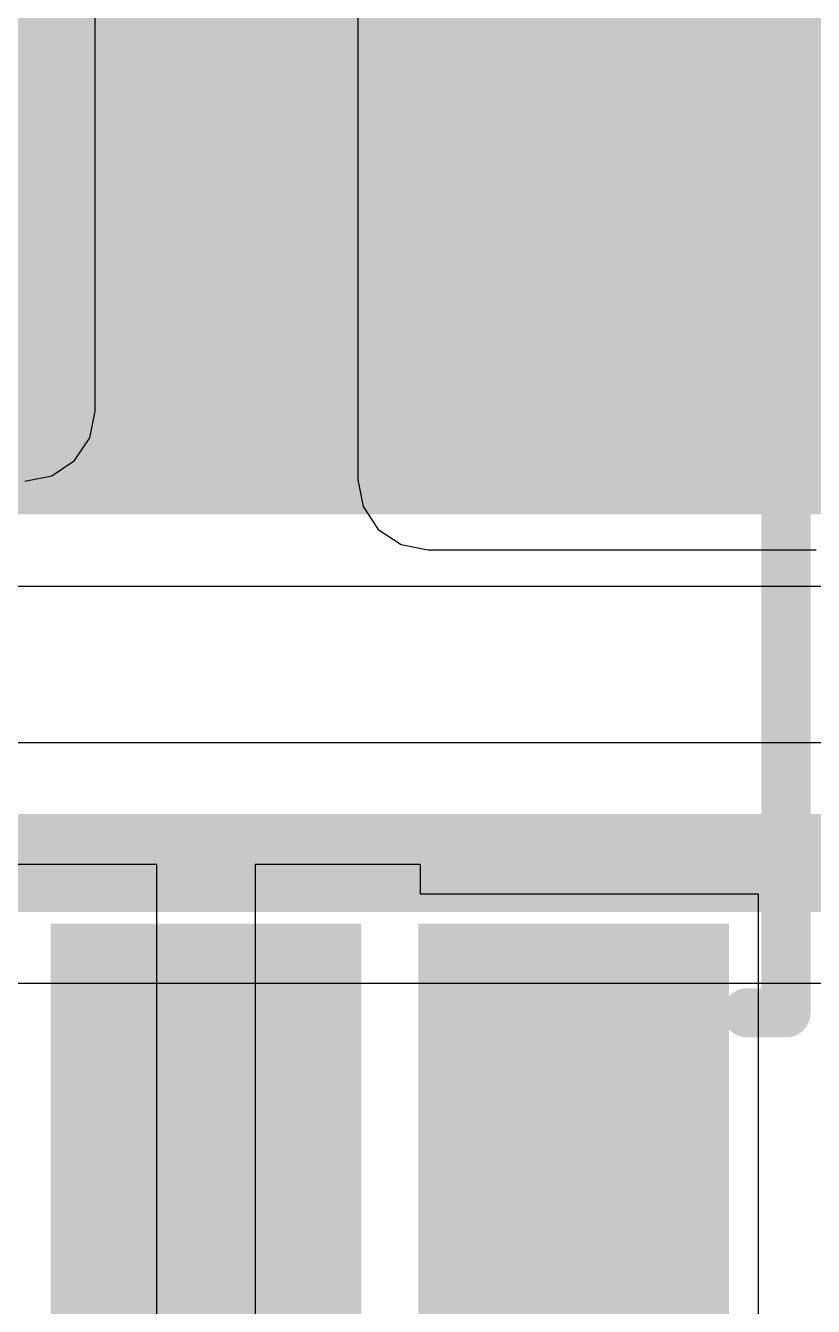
# Model space of a CAD drawing. Header units: inches. Extents: x 0 to 12.4, y -0.6 to 2.2.
# Drawn here: x 1.3581 to 1.4382, y 1.7039 to 1.8342 of the extents above; entities that cross this region are included whole.
import ezdxf

# ---------------------------------------------------------------- set-up
doc = ezdxf.new("R2010")
doc.units = ezdxf.units.IN
doc.header["$MEASUREMENT"] = 0
for name, color, linetype in [('Bottom Layer', 5, 'Continuous'), ('Top Layer', 1, 'Continuous'), ('Top Overlay', 2, 'Continuous'), ('Top Paste', 8, 'Continuous'), ('Top Solder', 216, 'Continuous')]:
    doc.layers.add(name, color=color, linetype=linetype)

# ---------------------------------------------------------------- blocks, each defined once
blk = doc.blocks.new('SOT_23_5_3')
at = {"layer": 'Top Layer'}
for points in [[(-0.07283, 0.01181), (-0.02953, 0.01181), (-0.02953, -0.01181), (-0.07283, -0.01181)], [(-0.07283, -0.02559), (-0.02953, -0.02559), (-0.02953, -0.04921), (-0.07283, -0.04921)], [(0.02953, -0.02559), (0.07283, -0.02559), (0.07283, -0.04921), (0.02953, -0.04921)]]:
    blk.add_hatch(color=1, dxfattribs=at).paths.add_polyline_path(points)
at = {"layer": 'Top Paste'}
for points in [[(-0.07283, 0.01181), (-0.02953, 0.01181), (-0.02953, -0.01181), (-0.07283, -0.01181)], [(-0.07283, -0.02559), (-0.02953, -0.02559), (-0.02953, -0.04921), (-0.07283, -0.04921)], [(0.02953, -0.02559), (0.07283, -0.02559), (0.07283, -0.04921), (0.02953, -0.04921)]]:
    blk.add_hatch(color=8, dxfattribs=at).paths.add_polyline_path(points)
at = {"layer": 'Top Solder'}
for points in [[(-0.07683, 0.01581), (-0.02553, 0.01581), (-0.02553, -0.01581), (-0.07683, -0.01581)], [(-0.07683, -0.02159), (-0.02553, -0.02159), (-0.02553, -0.05321), (-0.07683, -0.05321)], [(0.02553, -0.02159), (0.07683, -0.02159), (0.07683, -0.05321), (0.02553, -0.05321)]]:
    blk.add_hatch(color=216, dxfattribs=at).paths.add_polyline_path(points)
at = {"layer": 'Top Overlay'}
for points in [[(0.03465, 0.01732, 0.005, 0.005, 0), (0.03465, -0.01646, 0.005, 0.005, 0)], [(-0.03461, -0.05506, 0.005, 0.005, 0), (-0.03461, -0.059, 0.005, 0.005, 0)], [(0.03439, -0.05506, 0.005, 0.005, 0), (0.03439, -0.059, 0.005, 0.005, 0)], [(-0.03461, -0.059, 0.005, 0.005, 0), (0.03439, -0.059, 0.005, 0.005, 0)]]:
    blk.add_lwpolyline(points, format="xyseb", dxfattribs=at)
for points in [[(0.0334, 0.01732, 0.0025, 0.0025, 1), (0.0359, 0.01732, 0.0025, 0.0025, 1)], [(0.0334, -0.01646, 0.0025, 0.0025, 1), (0.0359, -0.01646, 0.0025, 0.0025, 1)], [(-0.03586, -0.05506, 0.0025, 0.0025, 1), (-0.03336, -0.05506, 0.0025, 0.0025, 1)], [(0.03314, -0.05506, 0.0025, 0.0025, 1), (0.03564, -0.05506, 0.0025, 0.0025, 1)], [(-0.03586, -0.059, 0.0025, 0.0025, 1), (-0.03336, -0.059, 0.0025, 0.0025, 1)], [(-0.03586, -0.059, 0.0025, 0.0025, 1), (-0.03336, -0.059, 0.0025, 0.0025, 1)], [(0.03314, -0.059, 0.0025, 0.0025, 1), (0.03564, -0.059, 0.0025, 0.0025, 1)], [(0.03314, -0.059, 0.0025, 0.0025, 1), (0.03564, -0.059, 0.0025, 0.0025, 1)]]:
    blk.add_lwpolyline(points, format="xyseb", close=True, dxfattribs=at)

msp = doc.modelspace()

# ---------------------------------------------------------------- hatches: boundary and pattern name
at = {"layer": 'Top Layer'}
msp.add_hatch(color=1, dxfattribs=at).paths.add_polyline_path([(1.399, 1.788), (1.478, 1.788), (1.478, 1.845), (1.399, 1.845)])

# ---------------------------------------------------------------- linework, layer by layer
at = {"layer": 'Bottom Layer'}
for p, q in [((1.32266, 1.77716), (1.64, 1.77716)), ((1.509, 1.76124), (0.96, 1.76124)), ((0.96, 1.73676), (1.50393, 1.73676))]:
    msp.add_line(p, q, dxfattribs=at)
for points in [[(1.304, 1.814, 0.05906, 0.05906, 0), (1.64, 1.814, 0.05906, 0.05906, 0)], [(0.923, 1.749, 0.01, 0.01, 0), (1.509, 1.749, 0.01, 0.01, 0)]]:
    msp.add_lwpolyline(points, format="xyseb", dxfattribs=at)
at = {"layer": 'Top Layer'}
for p, q in [((1.36514, 1.795), (1.36514, 1.897)), ((1.39186, 1.845), (1.39186, 1.788)), ((1.36459, 1.79227), (1.36514, 1.795)), ((1.36305, 1.78995), (1.36459, 1.79227)), ((1.36073, 1.78841), (1.36305, 1.78995)), ((1.358, 1.78786), (1.36073, 1.78841)), ((1.39186, 1.788), (1.39241, 1.78527)), ((1.39241, 1.78527), (1.39395, 1.78295)), ((1.39395, 1.78295), (1.39627, 1.78141)), ((1.39627, 1.78141), (1.399, 1.78086)), ((1.399, 1.78086), (1.4385, 1.78086)), ((1.37143, 1.74883), (1.35488, 1.74883)), ((1.37143, 1.71717), (1.37143, 1.74883)), ((1.39824, 1.74883), (1.38143, 1.74883)), ((1.38143, 1.74883), (1.38143, 1.71717)), ((1.39824, 1.74583), (1.39824, 1.74883)), ((1.43265, 1.74583), (1.39824, 1.74583)), ((1.43265, 1.68852), (1.43265, 1.74583)), ((1.37143, 1.68552), (1.37143, 1.71717)), ((1.38143, 1.71717), (1.38143, 1.68552))]:
    msp.add_line(p, q, dxfattribs=at)
for points in [[(1.37622, 1.71696, 0.022, 0.022, 0), (1.37643, 1.71717, 0.022, 0.022, 0)], [(1.37622, 1.68022, 0.022, 0.022, 0), (1.37622, 1.71696, 0.022, 0.022, 0)], [(1.41383, 1.68043, 0.022, 0.022, 0), (1.41383, 1.71717, 0.022, 0.022, 0)]]:
    msp.add_lwpolyline(points, format="xyseb", dxfattribs=at)
for points in [[(1.37072, 1.71696, 0.011, 0.011, 1), (1.38172, 1.71696, 0.011, 0.011, 1)], [(1.37072, 1.71696, 0.011, 0.011, 1), (1.38172, 1.71696, 0.011, 0.011, 1)], [(1.37093, 1.71717, 0.011, 0.011, 1), (1.38193, 1.71717, 0.011, 0.011, 1)], [(1.40833, 1.71717, 0.011, 0.011, 1), (1.41933, 1.71717, 0.011, 0.011, 1)]]:
    msp.add_lwpolyline(points, format="xyseb", close=True, dxfattribs=at)

# ---------------------------------------------------------------- block references
at = {"rotation": 90}
msp.add_blockref('SOT_23_5_3', (1.37643, 1.76835), dxfattribs=at)

doc.saveas('drawing.dxf')
